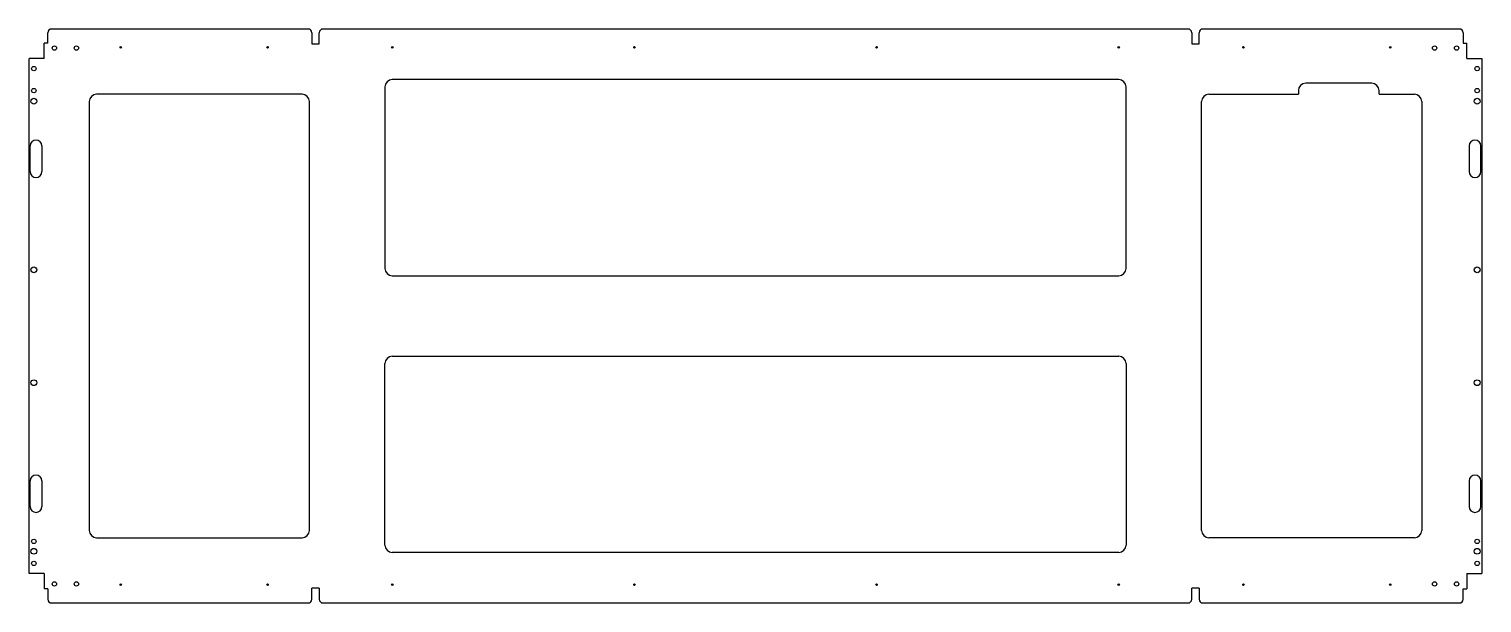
# Model space of a CAD drawing. Header units: millimetres. Extents: x 0 to 1980, y 0 to 783.
import ezdxf

# ---------------------------------------------------------------- set-up
doc = ezdxf.new("R2010")
doc.units = ezdxf.units.MM

msp = doc.modelspace()

# ---------------------------------------------------------------- linework, layer by layer
at = {"color": 7, "linetype": 'Continuous', "lineweight": 25}
for p, q in [((25.6, 763.5), (25.6, 778)), ((380.5, 783), (30.6, 783)), ((385.5, 778), (385.5, 763)), ((395.5, 763), (395.5, 778)), ((1579.5, 783), (400.5, 783)), ((1584.5, 778), (1584.5, 763)), ((1594.5, 763), (1594.5, 778)), ((1949.4, 783), (1599.5, 783)), ((1954.4, 778), (1954.4, 763.5)), ((20.6, 742.9), (20.6, 763.5)), ((25.6, 763.5), (20.6, 763.5)), ((385.5, 763), (395.5, 763)), ((1584.5, 763), (1594.5, 763)), ((1954.4, 763.5), (1959.4, 763.5)), ((1959.4, 742.9), (1959.4, 763.5)), ((0, 40.1), (0, 742.9)), ((20.6, 742.9), (0, 742.9)), ((1959.4, 742.9), (1980, 742.9)), ((1980, 742.9), (1980, 40.1)), ((1485, 714), (495, 714)), ((372.1, 694), (92, 694)), ((485, 704), (485, 456.5)), ((1495, 456.5), (1495, 704)), ((1608, 694), (1729.8, 694)), ((1729.8, 699), (1729.8, 694)), ((1829.8, 709), (1739.8, 709)), ((1839.8, 694), (1839.8, 699)), ((1839.8, 694), (1888, 694)), ((82, 684), (82, 99)), ((382.1, 99), (382.1, 684)), ((1598, 99), (1598, 684)), ((1898, 684), (1898, 99)), ((1.5, 588.5), (1.5, 623.5)), ((17.5, 623.5), (17.5, 588.5)), ((1962.5, 623.5), (1962.5, 588.5)), ((1978.5, 588.5), (1978.5, 623.5)), ((495, 446.5), (1485, 446.5)), ((485, 79), (485, 326.5)), ((495, 336.5), (1485, 336.5)), ((1495, 326.5), (1495, 79)), ((1.5, 131.5), (1.5, 166.5)), ((17.5, 166.5), (17.5, 131.5)), ((1962.5, 166.5), (1962.5, 131.5)), ((1978.5, 131.5), (1978.5, 166.5)), ((92, 89), (372.1, 89)), ((1888, 89), (1608, 89)), ((1485, 69), (495, 69)), ((20.6, 40.1), (0, 40.1)), ((20.6, 40.1), (20.6, 19.5)), ((1959.4, 40.1), (1980, 40.1)), ((1959.4, 40.1), (1959.4, 19.5)), ((395.5, 20), (385.5, 20)), ((385.5, 5), (385.5, 20)), ((395.5, 20), (395.5, 5)), ((1594.5, 20), (1584.5, 20)), ((1584.5, 5), (1584.5, 20)), ((1594.5, 20), (1594.5, 5)), ((25.6, 19.5), (20.6, 19.5)), ((25.6, 19.5), (25.6, 5)), ((30.6, 0), (380.5, 0)), ((400.5, 0), (1579.5, 0)), ((1599.5, 0), (1949.4, 0)), ((1954.4, 19.5), (1959.4, 19.5)), ((1954.4, 5), (1954.4, 19.5))]:
    msp.add_line(p, q, dxfattribs=at)
for centre, radius in [((34.5, 757), 3), ((64.5, 757), 3), ((125, 758), 1), ((325, 758), 1), ((495, 758), 1), ((825, 758), 1), ((1155, 758), 1), ((1485, 758), 1), ((1655, 758), 1), ((1855, 758), 1), ((1915.5, 757), 3), ((1945.5, 757), 3), ((6.5, 729), 3), ((1973.5, 729), 3), ((6.5, 699), 3), ((1973.5, 699), 3), ((6.5, 684.5), 4), ((1973.5, 684.5), 4), ((6.5, 454.5), 4), ((1973.5, 454.5), 4), ((6.5, 300.5), 4), ((1973.5, 300.5), 4), ((6.5, 84), 3), ((1973.5, 84), 3), ((6.5, 70.5), 4), ((1973.5, 70.5), 4), ((6.5, 54), 3), ((1973.5, 54), 3), ((34.5, 26), 3), ((64.5, 26), 3), ((125, 25), 1), ((325, 25), 1), ((495, 25), 1), ((825, 25), 1), ((1155, 25), 1), ((1485, 25), 1), ((1655, 25), 1), ((1855, 25), 1), ((1915.5, 26), 3), ((1945.5, 26), 3)]:
    msp.add_circle(centre, radius, dxfattribs=at)
for centre, radius, start, end in [((30.6, 778), 5, 90, 180), ((380.5, 778), 5, 0, 90), ((400.5, 778), 5, 90, 180), ((1579.5, 778), 5, 0, 90), ((1599.5, 778), 5, 90, 180), ((1949.4, 778), 5, 0, 90), ((495, 704), 10, 90, 180), ((1485, 704), 10, 0, 90), ((92, 684), 10, 90, 180), ((372.1, 684), 10, 0, 90), ((1608, 684), 10, 90, 180), ((1739.8, 699), 10, 90, 180), ((1829.8, 699), 10, 0, 90), ((1888, 684), 10, 0, 90), ((9.5, 623.5), 8, 0, 180), ((1970.5, 623.5), 8, 0, 180), ((9.5, 588.5), 8, 180, 0), ((1970.5, 588.5), 8, 180, 0), ((495, 456.5), 10, 180, 270), ((1485, 456.5), 10, 270, 0), ((495, 326.5), 10, 90, 180), ((1485, 326.5), 10, 0, 90), ((9.5, 166.5), 8, 0, 180), ((1970.5, 166.5), 8, 0, 180), ((9.5, 131.5), 8, 180, 0), ((1970.5, 131.5), 8, 180, 0), ((92, 99), 10, 180, 270), ((372.1, 99), 10, 270, 0), ((1608, 99), 10, 180, 270), ((1888, 99), 10, 270, 0), ((495, 79), 10, 180, 270), ((1485, 79), 10, 270, 0), ((30.6, 5), 5, 180, 270), ((380.5, 5), 5, 270, 0), ((400.5, 5), 5, 180, 270), ((1579.5, 5), 5, 270, 0), ((1599.5, 5), 5, 180, 270), ((1949.4, 5), 5, 270, 0)]:
    msp.add_arc(centre, radius, start, end, dxfattribs=at)

doc.saveas('drawing.dxf')
